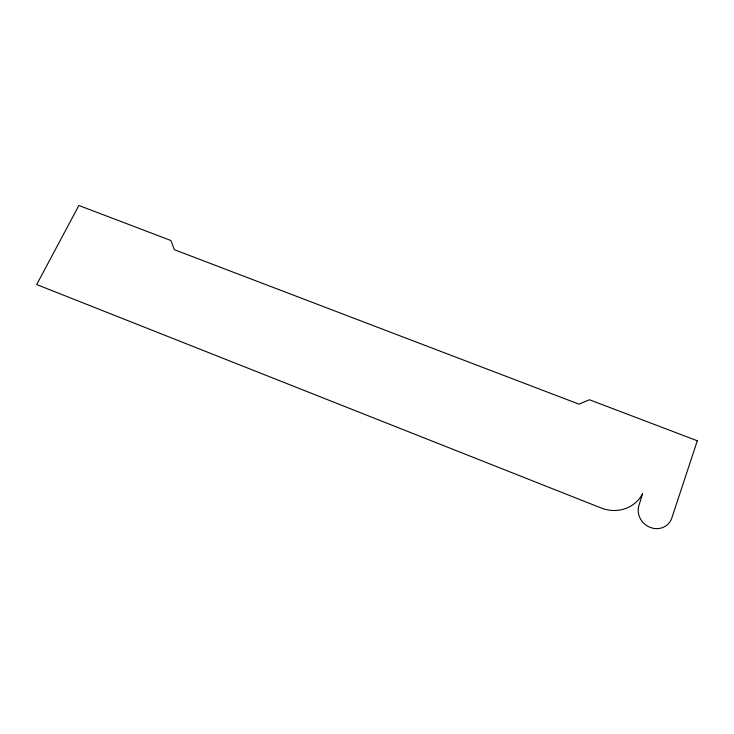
<?xml version="1.0" encoding="UTF-8"?>
<svg xmlns="http://www.w3.org/2000/svg" width="734" height="734" viewBox="0 0 734 734"><rect width="100%" height="100%" fill="white"/><g stroke="black" fill="none" stroke-linecap="round" stroke-linejoin="round"><path stroke-width="1.1" d="M697.3 440.776L671.803 518.048A17.772 16.405 40.1 0 1 650.122 527.379A17.772 16.405 40.1 0 1 639.02 505.157L642.599 493.633A34.737 32.443 36.1 0 1 601.1 507.974L36.7 284.553L78.859 205.483L170.829 240.477L174.426 249.725L578.952 404.14L589.475 399.755L697.3 440.776"/></g></svg>
